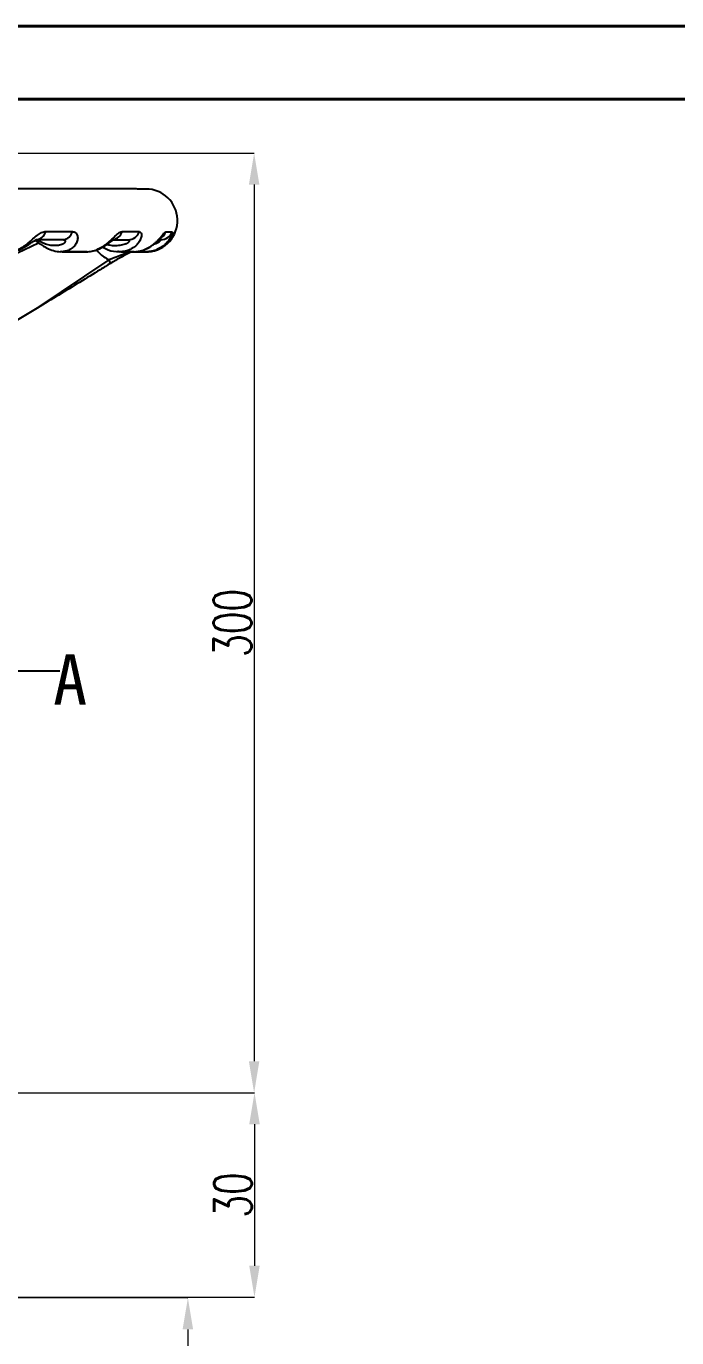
# Model space of a CAD drawing. Header units: millimetres. Extents: x 5659 to 7608, y 3628 to 5007.
# Drawn here: x 6404.4 to 6611.3, y 4589.6 to 5006.6 of the extents above; entities that cross this region are included whole.
import ezdxf

# ---------------------------------------------------------------- set-up
doc = ezdxf.new("R2010")
doc.units = ezdxf.units.MM
for name, color, linetype, lineweight in [('AM_5', 3, 'Continuous', 25), ('AM_BOR', 7, 'Continuous', 50), ('文字', 7, 'Continuous', 13), ('粗实线', 7, 'Continuous', 40)]:
    doc.layers.add(name, color=color, linetype=linetype, lineweight=lineweight)
doc.layers.add('layer 1', color=7, linetype='Continuous')
doc.styles.add('SLDTEXTSTYLE1', font='txt.shx', dxfattribs={"width": 0.7, "bigfont": 'gbcbig.shx'})
doc.styles.add('STYLE1', font='txt.shx', dxfattribs={"width": 0.8, "height": 3, "bigfont": 'hzdx.shx'})
doc.dimstyles.new('SLDDIMSTYLE12$0', dxfattribs={"dimtxt": 12, "dimasz": 10, "dimexe": 0, "dimexo": 0.0625, "dimgap": 0.875, "dimtad": 1, "dimdec": 1, "dimlfac": 1.8, "dimrnd": 1e-09, "dimzin": 12, "dimdsep": 46, "dimtxsty": 'SLDTEXTSTYLE1', "dimcen": 0.09, "dimdle": 8.16, "dimclrd": 3, "dimclre": 3, "dimadec": 0, "dimazin": 3, "dimtfac": 1, "dimtdec": 1, "dimtofl": 0, "dimtmove": 0, "dimatfit": 3, "dimfxl": 0, "dimfrac": 2, "dimtolj": 1, "dimlwd": 5, "dimlwe": 5, "dimarcsym": 0})

# ---------------------------------------------------------------- blocks, each defined once
blk = doc.blocks.new('*D65')
at = {"layer": 'AM_5', "color": 3, "lineweight": 5, "transparency": 16777216}
blk.add_line((6297.04, 4966.27), (6476.87, 4966.27), dxfattribs=at)
at = {"layer": 'AM_5', "color": 3, "linetype": 'Continuous', "lineweight": 5, "transparency": 16777216}
for p, q in [((6476.87, 4956.27), (6476.87, 4677.53)), ((6344.04, 4667.53), (6476.87, 4667.53))]:
    blk.add_line(p, q, dxfattribs=at)
at = {"layer": 'AM_5', "color": 3, "transparency": 16777216}
for points in [[(6475.2, 4956.27), (6478.53, 4956.27), (6476.87, 4966.27)], [(6475.2, 4677.53), (6478.53, 4677.53), (6476.87, 4667.53)]]:
    blk.add_solid(points, dxfattribs=at)
at = {"layer": 'Defpoints', "color": 0, "transparency": 16777216}
for p in [(6296.97, 4966.27), (6343.98, 4667.53), (6476.87, 4667.53)]:
    blk.add_point(p, dxfattribs=at)
at = {"layer": 'AM_5', "color": 0, "transparency": 16777216, "insert": (6469.99, 4816.9), "char_height": 12, "attachment_point": 5, "rotation": 90, "style": 'SLDTEXTSTYLE1'}
blk.add_mtext('\\A1;300', dxfattribs=at)
blk = doc.blocks.new('*D66')
at = {"layer": 'AM_5', "color": 3, "lineweight": 5, "transparency": 16777216}
blk.add_line((6344.1, 4667.53), (6476.98, 4667.53), dxfattribs=at)
at = {"layer": 'AM_5', "color": 3, "linetype": 'Continuous', "lineweight": 5, "transparency": 16777216}
for p, q in [((6476.98, 4657.53), (6476.98, 4612.52)), ((6345.96, 4602.52), (6476.98, 4602.52))]:
    blk.add_line(p, q, dxfattribs=at)
at = {"layer": 'AM_5', "color": 3, "transparency": 16777216}
for points in [[(6475.32, 4657.53), (6478.65, 4657.53), (6476.98, 4667.53)], [(6475.32, 4612.52), (6478.65, 4612.52), (6476.98, 4602.52)]]:
    blk.add_solid(points, dxfattribs=at)
at = {"layer": 'Defpoints', "color": 0, "transparency": 16777216}
for p in [(6344.04, 4667.53), (6345.9, 4602.52), (6476.98, 4602.52)]:
    blk.add_point(p, dxfattribs=at)
at = {"layer": 'AM_5', "color": 0, "transparency": 16777216, "insert": (6470.11, 4635.03), "char_height": 12, "attachment_point": 5, "rotation": 90, "style": 'SLDTEXTSTYLE1'}
blk.add_mtext('\\A1;30', dxfattribs=at)
blk = doc.blocks.new('rA3')
at = {"layer": '粗实线'}
for p, q in [((753.384, 421.26), (333.384, 421.26)), ((748.384, 416.26), (358.384, 416.26))]:
    blk.add_line(p, q, dxfattribs=at)
blk = doc.blocks.new('*D78')
at = {"layer": 'AM_5', "color": 3, "lineweight": 5, "transparency": 16777216}
blk.add_line((6345.96, 4602.52), (6455.8, 4602.3), dxfattribs=at)
at = {"layer": 'AM_5', "color": 3, "linetype": 'Continuous', "lineweight": 5, "transparency": 16777216}
for p, q in [((6455.78, 4592.3), (6455.42, 4411.62)), ((6330.53, 4401.87), (6455.39, 4401.62))]:
    blk.add_line(p, q, dxfattribs=at)
at = {"layer": 'AM_5', "color": 3, "transparency": 16777216}
for points in [[(6454.11, 4592.31), (6457.45, 4592.3), (6455.8, 4602.3)], [(6453.75, 4411.62), (6457.08, 4411.61), (6455.39, 4401.62)]]:
    blk.add_solid(points, dxfattribs=at)
at = {"layer": 'Defpoints', "color": 0, "transparency": 16777216}
for p in [(6345.9, 4602.52), (6330.47, 4401.87), (6455.39, 4401.62)]:
    blk.add_point(p, dxfattribs=at)
at = {"layer": 'AM_5', "color": 0, "transparency": 16777216, "insert": (6448.72, 4501.97), "char_height": 12, "attachment_point": 5, "rotation": 89.8839, "style": 'SLDTEXTSTYLE1'}
blk.add_mtext('\\A1;200', dxfattribs=at)

msp = doc.modelspace()

# ---------------------------------------------------------------- linework, layer by layer
at = {"color": 7, "linetype": 'Continuous', "lineweight": 25}
for p, q in [((6399.335, 4933.541), (6408.255, 4937.778)), ((6407.732, 4938.777), (6416.069, 4938.76)), ((6432.143, 4938.725), (6436.862, 4938.715)), ((6446.514, 4938.695), (6447.109, 4938.694)), ((6447.109, 4938.694), (6446.514, 4938.695)), ((6415.699, 4934.904), (6415.25, 4934.955)), ((6415.39, 4934.981), (6415.877, 4934.914)), ((6415.699, 4934.904), (6415.39, 4934.981)), ((6433.673, 4934.933), (6433.367, 4934.962)), ((6433.852, 4934.917), (6433.673, 4934.933)), ((6434.38, 4934.868), (6433.852, 4934.917)), ((6434.264, 4934.941), (6434.57, 4934.88)), ((6434.38, 4934.868), (6434.264, 4934.941)), ((6437.849, 4934.774), (6437.627, 4934.775)), ((6440.327, 4935.107), (6442.115, 4934.84)), ((6442.459, 4934.839), (6440.839, 4934.975)), ((6441.16, 4934.927), (6441.686, 4934.926)), ((6441.871, 4934.864), (6441.956, 4934.864)), ((6442.709, 4934.857), (6442.777, 4934.923)), ((6442.777, 4934.923), (6442.892, 4934.869)), ((6407.886, 4917.005), (6430.738, 4932.339)), ((6407.886, 4917.005), (6363.907, 4890.58))]:
    msp.add_line(p, q, dxfattribs=at)
at = {"color": 7, "linetype": 'Continuous', "lineweight": 25, "flags": 128}
for points in [[(6442.502, 4954.839), (6442.313, 4954.84), (6441.748, 4954.841), (6440.808, 4954.843), (6439.495, 4954.846), (6437.812, 4954.85), (6435.763, 4954.854), (6433.353, 4954.859), (6430.588, 4954.865), (6427.473, 4954.872), (6424.017, 4954.879), (6420.228, 4954.887), (6416.113, 4954.896), (6411.684, 4954.906), (6406.951, 4954.916), (6401.924, 4954.927), (6396.616, 4954.938), (6391.038, 4954.95), (6385.205, 4954.962), (6379.129, 4954.975), (6372.825, 4954.989), (6372.438, 4954.99)], [(6442.502, 4954.839), (6442.325, 4954.84), (6441.797, 4954.841), (6440.918, 4954.843), (6439.69, 4954.845), (6438.115, 4954.848), (6436.198, 4954.853), (6433.942, 4954.857), (6431.352, 4954.863), (6428.435, 4954.869), (6425.195, 4954.876), (6421.642, 4954.883), (6417.782, 4954.892), (6413.623, 4954.901), (6409.176, 4954.91), (6404.449, 4954.92), (6399.454, 4954.931)], [(6410.567, 4941.348), (6411.679, 4941.345), (6412.779, 4941.343), (6413.865, 4941.341), (6414.937, 4941.338), (6415.996, 4941.336), (6417.042, 4941.334), (6418.073, 4941.332), (6419.091, 4941.33)], [(6434.893, 4941.296), (6435.631, 4941.294), (6436.353, 4941.293), (6437.059, 4941.291), (6437.75, 4941.29), (6438.424, 4941.288), (6439.083, 4941.287), (6439.726, 4941.286), (6440.353, 4941.284)], [(6448.808, 4941.266), (6449.121, 4941.266), (6449.416, 4941.265), (6449.695, 4941.265), (6449.956, 4941.264), (6450.201, 4941.263), (6450.428, 4941.263), (6450.638, 4941.263), (6450.831, 4941.262)], [(6415.765, 4934.896), (6416.449, 4934.894), (6417.508, 4934.892), (6418.546, 4934.89), (6419.564, 4934.888), (6420.562, 4934.886), (6421.539, 4934.884), (6422.496, 4934.882), (6423.431, 4934.88)], [(6434.504, 4934.856), (6434.531, 4934.856), (6435.127, 4934.855), (6435.701, 4934.854), (6436.252, 4934.852), (6436.78, 4934.851), (6437.285, 4934.85), (6437.767, 4934.849), (6438.225, 4934.848)], [(6439.053, 4934.847), (6439.475, 4934.846), (6440.385, 4934.844), (6441.13, 4934.842), (6441.711, 4934.841), (6442.126, 4934.84), (6442.147, 4934.84)], [(6442.107, 4934.84), (6442.19, 4934.84), (6442.261, 4934.84), (6442.322, 4934.84), (6442.371, 4934.84), (6442.41, 4934.839), (6442.437, 4934.839), (6442.453, 4934.839), (6442.459, 4934.839)]]:
    msp.add_lwpolyline(points, dxfattribs=at)
at = {"color": 7, "linetype": 'Continuous', "lineweight": 25}
for centre, radius, start, end in [((6442.48, 4944.839), 10, 274.38231, 89.87751), ((6407.433, 4941.956), 3.193, 275.38119, 349.01323), ((6415.842, 4942.089), 3.338, 273.90363, 346.83852), ((6431.334, 4942.435), 3.737, 281.75509, 342.25437), ((6436.794, 4942.464), 3.75, 271.03871, 341.65604), ((6445.091, 4942.654), 3.968, 294.95163, 339.53502), ((6447.111, 4942.671), 3.978, 269.96866, 339.24884), ((6442.48, 4944.839), 10, 269.87751, 273.21723), ((6427.559, 4930.442), 3.702, 11.90683, 30.83204)]:
    msp.add_arc(centre, radius, start, end, dxfattribs=at)
for points, knots in [([(6399.403, 4934.946), (6399.883, 4935.015), (6400.82, 4935.149), (6402.293, 4935.78), (6403.5, 4936.526), (6404.453, 4937.238), (6405.146, 4937.799), (6405.832, 4938.388), (6406.76, 4939.203), (6407.904, 4940.184), (6409.288, 4941.143), (6410.141, 4941.279), (6410.567, 4941.348)], [0, 0, 0, 0, 0.12801232, 0.24964837, 0.38015983, 0.44120352, 0.49971387, 0.56357251, 0.62457566, 0.74964179, 0.87501679, 1, 1, 1, 1]), ([(6419.091, 4941.33), (6419.434, 4941.263), (6419.947, 4941.165), (6420.396, 4940.635), (6420.627, 4940.152), (6420.744, 4939.587), (6420.743, 4938.993), (6420.627, 4938.377), (6420.338, 4937.592), (6419.852, 4936.852), (6419.205, 4936.212), (6418.452, 4935.658), (6417.363, 4935.125), (6416.381, 4934.986), (6415.877, 4934.914)], [0, 0, 0, 0, 0.12447465, 0.18590377, 0.2498832, 0.31110244, 0.37519492, 0.43621983, 0.50010145, 0.61952849, 0.68338306, 0.75026225, 0.87188924, 1, 1, 1, 1]), ([(6423.989, 4934.899), (6424.556, 4934.972), (6425.661, 4935.115), (6427.333, 4935.753), (6428.655, 4936.501), (6429.655, 4937.212), (6430.361, 4937.772), (6431.037, 4938.358), (6431.913, 4939.169), (6432.918, 4940.142), (6434.014, 4941.092), (6434.6, 4941.228), (6434.893, 4941.296)], [0, 0, 0, 0, 0.12809559, 0.24966876, 0.38015048, 0.4411948, 0.49971785, 0.5635707, 0.62458364, 0.74964208, 0.87501071, 1, 1, 1, 1]), ([(6440.353, 4941.284), (6440.55, 4941.219), (6440.846, 4941.122), (6441.014, 4940.599), (6441.045, 4940.121), (6440.971, 4939.562), (6440.793, 4938.972), (6440.508, 4938.36), (6440.013, 4937.58), (6439.334, 4936.842), (6438.504, 4936.2), (6437.576, 4935.644), (6436.278, 4935.105), (6435.149, 4934.956), (6434.57, 4934.88)], [0, 0, 0, 0, 0.124469, 0.1859179, 0.249896, 0.31111, 0.3751779, 0.4362152, 0.5000928, 0.6195356, 0.6833787, 0.7502352, 0.8717997, 1, 1, 1, 1]), ([(6438.932, 4934.873), (6439.545, 4934.951), (6440.739, 4935.104), (6442.491, 4935.75), (6443.831, 4936.501), (6444.806, 4937.211), (6445.475, 4937.769), (6446.092, 4938.352), (6446.853, 4939.159), (6447.65, 4940.124), (6448.385, 4941.064), (6448.667, 4941.199), (6448.808, 4941.266)], [0, 0, 0, 0, 0.1281848, 0.2496943, 0.3801403, 0.4411842, 0.4997204, 0.5635686, 0.6245937, 0.7496429, 0.875004, 1, 1, 1, 1]), ([(6450.831, 4941.262), (6450.871, 4941.196), (6450.95, 4941.063), (6450.724, 4940.287), (6450.384, 4939.561), (6450.042, 4938.975), (6449.609, 4938.368), (6448.942, 4937.591), (6448.117, 4936.855), (6447.163, 4936.213), (6446.124, 4935.655), (6444.706, 4935.109), (6443.508, 4934.951), (6442.892, 4934.869)], [0, 0, 0, 0, 0.1245156, 0.2495944, 0.3108279, 0.374896, 0.4359736, 0.4998758, 0.6193832, 0.6832396, 0.7500985, 0.8716543, 1, 1, 1, 1]), ([(6400.405, 4935.14), (6400.682, 4935.17), (6401.54, 4935.264), (6403.106, 4935.961), (6404.598, 4936.843), (6405.834, 4937.685), (6406.585, 4938.191), (6407.205, 4938.553), (6407.631, 4938.753), (6407.971, 4938.849), (6408.091, 4938.827), (6408.153, 4938.815)], [0, 0, 0, 0, 0.0899247, 0.2789122, 0.5096722, 0.5968017, 0.7160872, 0.7813852, 0.8495991, 0.9218501, 1, 1, 1, 1]), ([(6407.17, 4938.525), (6407.186, 4938.515), (6407.321, 4938.433), (6407.778, 4938.122), (6408.535, 4937.576), (6409.628, 4936.811), (6411.128, 4935.926), (6413.111, 4935.093), (6414.592, 4934.966), (6415.396, 4934.897)], [0, 0, 0, 0, 0.011447, 0.0948112, 0.1948902, 0.3296954, 0.5082648, 0.7331009, 1, 1, 1, 1]), ([(6416.069, 4938.76), (6416.254, 4938.736), (6416.626, 4938.687), (6416.865, 4938.328), (6416.739, 4937.887), (6416.161, 4937.358), (6415.017, 4936.936), (6413.458, 4936.781), (6411.793, 4936.94), (6410.33, 4937.367), (6409.131, 4937.91), (6408.27, 4938.339), (6407.716, 4938.625), (6407.484, 4938.665), (6407.47, 4938.668)], [0, 0, 0, 0, 0.066471, 0.1330822, 0.1964075, 0.2656904, 0.3982655, 0.5312595, 0.6642517, 0.7969668, 0.863312, 0.929517, 0.9957353, 1, 1, 1, 1]), ([(6425.317, 4935.127), (6425.479, 4935.145), (6426.274, 4935.232), (6427.829, 4935.896), (6429.431, 4936.811), (6430.705, 4937.733), (6431.415, 4938.278), (6431.889, 4938.631), (6432.128, 4938.794), (6432.14, 4938.804), (6432.146, 4938.809)], [0, 0, 0, 0, 0.0529138, 0.2596713, 0.5234222, 0.6267828, 0.7693282, 0.8474606, 0.9291292, 1, 1, 1, 1]), ([(6436.862, 4938.715), (6436.971, 4938.692), (6437.188, 4938.644), (6437.186, 4938.285), (6436.835, 4937.844), (6436.001, 4937.317), (6434.598, 4936.891), (6432.785, 4936.752), (6431.217, 4936.836), (6430.283, 4937.121), (6429.975, 4937.215)], [0, 0, 0, 0, 0.0910879, 0.1823679, 0.2691451, 0.3640862, 0.5457592, 0.7280061, 0.9102507, 1, 1, 1, 1]), ([(6442.558, 4935.847), (6442.658, 4935.883), (6443.375, 4936.14), (6444.447, 4936.886), (6445.649, 4937.835), (6446.386, 4938.552), (6446.688, 4938.879), (6446.788, 4939), (6446.76, 4939.005), (6446.752, 4939.007)], [0, 0, 0, 0, 0.0474264, 0.3380522, 0.580682, 0.7823519, 0.8750041, 0.9650842, 1, 1, 1, 1]), ([(6447.109, 4938.694), (6447.134, 4938.67), (6447.183, 4938.623), (6446.94, 4938.263), (6446.384, 4937.829), (6445.661, 4937.428), (6445.071, 4937.286), (6444.805, 4937.222)], [0, 0, 0, 0, 0.20593239, 0.41229905, 0.608486, 0.82312959, 1, 1, 1, 1]), ([(6423.798, 4934.888), (6422.532, 4934.89), (6419.995, 4934.895), (6417.132, 4934.901), (6415.699, 4934.904)], [0, 0, 0, 0, 0.4994071, 1, 1, 1, 1]), ([(6415.877, 4934.914), (6417.309, 4934.911), (6420.177, 4934.906), (6422.717, 4934.901), (6423.989, 4934.899)], [0, 0, 0, 0, 0.4994057, 1, 1, 1, 1]), ([(6426.746, 4935.53), (6427.038, 4935.147), (6428.105, 4933.744), (6429.63, 4932.93), (6430.738, 4932.339)], [0, 0, 0, 0, 0.2731725, 1, 1, 1, 1]), ([(6428.682, 4936.451), (6429.262, 4936.099), (6430.863, 4935.13), (6432.735, 4934.964), (6433.928, 4934.857)], [0, 0, 0, 0, 0.3626362, 1, 1, 1, 1]), ([(6437.384, 4934.854), (6436.277, 4934.445), (6434.412, 4933.755), (6432.164, 4932.933), (6431.098, 4932.489), (6430.738, 4932.339)], [0, 0, 0, 0, 0.492155, 0.828466, 1, 1, 1, 1]), ([(6437.82, 4934.877), (6436.693, 4934.291), (6435.011, 4933.417), (6432.761, 4932.157), (6431.713, 4931.526), (6431.181, 4931.206)], [0, 0, 0, 0, 0.4999981, 0.7461536, 1, 1, 1, 1]), ([(6438.74, 4934.861), (6438.106, 4934.862), (6436.836, 4934.864), (6435.199, 4934.867), (6434.38, 4934.868)], [0, 0, 0, 0, 0.4994059, 1, 1, 1, 1]), ([(6434.57, 4934.88), (6435.388, 4934.879), (6437.026, 4934.876), (6438.297, 4934.874), (6438.932, 4934.873)], [0, 0, 0, 0, 0.4994045, 1, 1, 1, 1]), ([(6442.709, 4934.857), (6441.788, 4934.81), (6440.859, 4934.764), (6440.007, 4935.07), (6440, 4935.073)], [0, 0, 0, 0, 0.9915169, 1, 1, 1, 1]), ([(6442.121, 4934.863), (6442.286, 4934.862), (6442.529, 4934.862), (6442.626, 4934.861), (6442.657, 4934.861)], [0, 0, 0, 0, 0.6752215, 1, 1, 1, 1]), ([(6443.045, 4934.858), (6443.056, 4934.858), (6443.101, 4934.857), (6442.879, 4934.857), (6442.709, 4934.857)], [0, 0, 0, 0, 0.2371963, 1, 1, 1, 1]), ([(6442.892, 4934.869), (6443.114, 4934.869), (6443.35, 4934.87), (6443.254, 4934.87), (6443.248, 4934.87)], [0, 0, 0, 0, 0.9381848, 1, 1, 1, 1]), ([(6431.181, 4931.206), (6430.09, 4930.535), (6424.637, 4927.181), (6416.867, 4922.445), (6410.158, 4918.381), (6407.886, 4917.005)], [0, 0, 0, 0, 0.1418804, 0.7094415, 1, 1, 1, 1])]:
    msp.add_open_spline(points, degree=3, knots=knots, dxfattribs=at)
at = {"layer": 'layer 1'}
msp.add_line((6401.486, 4801.627), (6415.081, 4801.627), dxfattribs=at)

# ---------------------------------------------------------------- block references
at = {"layer": 'AM_BOR', "xscale": 4.640625, "yscale": 4.640625, "zscale": 4.640625}
msp.add_blockref('rA3', (4112.204, 3051.684), dxfattribs=at)

# ---------------------------------------------------------------- texts
at = {"layer": '文字', "insert": (6418.335, 4798.871), "char_height": 16, "width": 240, "attachment_point": 5, "style": 'STYLE1'}
msp.add_mtext('\\pt176;{\\fSimSun|b0|i0|c134|p2;\\W1;A}', dxfattribs=at)

# ---------------------------------------------------------------- dimensions: what is measured, and where the dimension line sits
at = {"layer": 'AM_5'}
for base, p1, p2, angle, text, picture, middle in [((6476.866, 4667.529), (6296.974, 4966.27), (6343.975, 4667.529), 90, '300', '*D65', (6469.991, 4816.9)), ((6476.984, 4602.525), (6344.042, 4667.529), (6345.9, 4602.525), 90, '30', '*D66', (6470.109, 4635.027)), ((6455.395, 4401.615), (6345.9, 4602.525), (6330.469, 4401.868), 89.88391, '200', '*D78', (6448.723, 4501.973))]:
    dim = msp.add_linear_dim(base=base, p1=p1, p2=p2, angle=angle, text=text, dimstyle='SLDDIMSTYLE12$0', override={"dimlfac": 1, "dimpost": ''}, dxfattribs=at)
    dim.commit()
    dim.dimension.update_dxf_attribs({"geometry": picture, "text_midpoint": middle})

doc.saveas('drawing.dxf')
